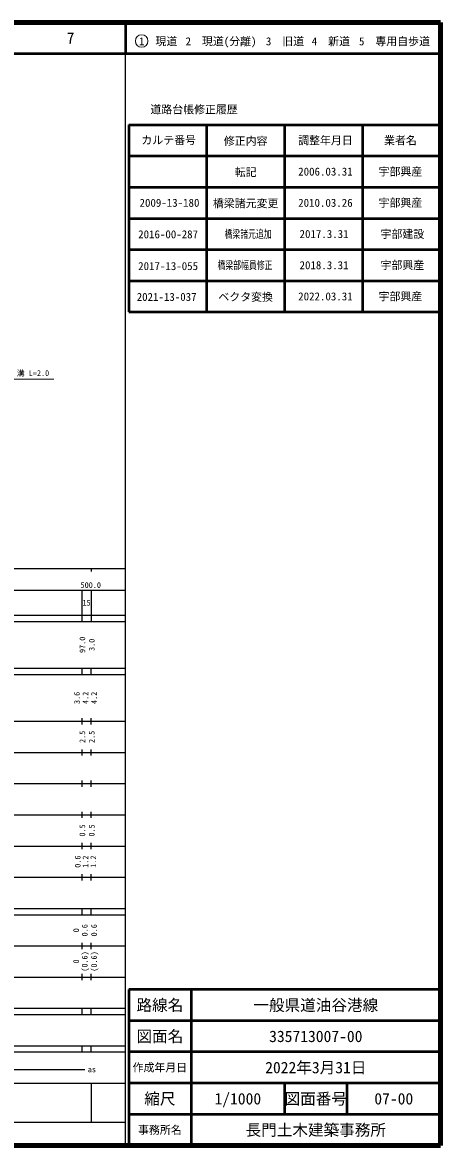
# Model space of a CAD drawing. Units: millimetres on the paper, enlarged 1000 times. Extents: x 40000 to 680000, y 20000 to 380000.
# Drawn here: x 545940 to 680000, y 20000 to 380000 of the extents above; entities that cross this region are included whole.
import ezdxf
from ezdxf.enums import TextEntityAlignment as Align

# ---------------------------------------------------------------- set-up
doc = ezdxf.new("R2010")
doc.units = ezdxf.units.MM
doc.header["$LTSCALE"] = 1000
for name, color, linetype, lineweight in [('M-STR-HTXT', 7, 'Continuous', 13), ('M-TTL', 2, 'Continuous', 140), ('M-TTL-BAND', 7, 'Continuous', 25), ('M-TTL-FRAM', 2, 'Continuous', 50), ('M-TTL-LINE', 7, 'Continuous', 50), ('M-TTL-TXT', 7, 'Continuous', 13)]:
    doc.layers.add(name, color=color, linetype=linetype, lineweight=lineweight)
doc.styles.add('ＭＳ ゴシック', font='')
doc.styles.get('ＭＳ ゴシック').set_extended_font_data('MS Gothic')

msp = doc.modelspace()

# ---------------------------------------------------------------- linework, layer by layer
at = {"layer": 'M-STR-HTXT'}
msp.add_line((537846, 265640), (555977, 265640), dxfattribs=at)
at = {"layer": 'M-TTL'}
for p, q in [((680000, 380000), (40000, 380000)), ((680000, 20000), (680000, 380000)), ((40000, 20000), (680000, 20000))]:
    msp.add_line(p, q, dxfattribs=at)
at = {"layer": 'M-TTL-BAND'}
for p, q in [((579000, 20000), (579000, 370000)), ((40000, 205000), (579000, 205000)), ((568000, 205000), (568000, 204000)), ((68000, 198000), (579000, 198000)), ((565000, 198000), (565000, 188000)), ((568000, 198000), (568000, 188000)), ((40000, 190000), (579000, 190000)), ((40000, 188000), (579000, 188000)), ((40000, 173000), (579000, 173000)), ((565000, 173000), (565000, 171000)), ((568000, 171000), (568000, 173000)), ((40000, 171000), (579000, 171000)), ((40000, 156000), (579000, 156000)), ((565000, 157000), (565000, 155000)), ((568000, 155000), (568000, 157000)), ((46000, 146000), (579000, 146000)), ((565000, 147000), (565000, 145000)), ((568000, 145000), (568000, 147000)), ((565000, 137000), (565000, 135000)), ((568000, 135000), (568000, 137000)), ((52000, 136000), (579000, 136000)), ((46000, 126000), (579000, 126000)), ((565000, 127000), (565000, 125000)), ((568000, 125000), (568000, 127000)), ((52000, 116000), (579000, 116000)), ((565000, 117000), (565000, 115000)), ((568000, 115000), (568000, 117000)), ((46000, 106000), (579000, 106000)), ((565000, 107000), (565000, 105000)), ((568000, 105000), (568000, 107000)), ((40000, 96000), (579000, 96000)), ((40000, 94000), (579000, 94000)), ((565000, 96000), (565000, 94000)), ((568000, 94000), (568000, 96000)), ((49000, 84000), (579000, 84000)), ((565000, 85000), (565000, 83000)), ((568000, 83000), (568000, 85000)), ((40000, 74000), (579000, 74000)), ((565000, 75000), (565000, 73000)), ((568000, 73000), (568000, 75000)), ((40000, 64000), (579000, 64000)), ((40000, 62000), (579000, 62000)), ((565000, 64000), (565000, 62000)), ((568000, 62000), (568000, 64000)), ((40000, 52000), (579000, 52000)), ((565000, 52000), (565000, 50000)), ((568000, 50000), (568000, 52000)), ((40000, 50000), (579000, 50000)), ((70805, 44406), (565903, 44406)), ((40000, 40000), (579000, 40000)), ((568000, 40000), (568000, 27500)), ((68000, 27500), (579000, 27500))]:
    msp.add_line(p, q, dxfattribs=at)
at = {"layer": 'M-TTL-FRAM'}
for p, q in [((580000, 347197), (580000, 287197)), ((580000, 347197), (680000, 347197)), ((580000, 287197), (680000, 287197)), ((680000, 70000), (580000, 70000)), ((580000, 70000), (580000, 20000))]:
    msp.add_line(p, q, dxfattribs=at)
at = {"layer": 'M-TTL-LINE'}
for p, q in [((579000, 380000), (579000, 370000)), ((40000, 370000), (680000, 370000)), ((605000, 347197), (605000, 287197)), ((630000, 347197), (630000, 287197)), ((655000, 347197), (655000, 287197)), ((580000, 337197), (680000, 337197)), ((580000, 327197), (680000, 327197)), ((580000, 317197), (680000, 317197)), ((580000, 307197), (680000, 307197)), ((580000, 297197), (680000, 297197)), ((600000, 70000), (600000, 20000)), ((680000, 60000), (580000, 60000)), ((680000, 50000), (580000, 50000)), ((680000, 40000), (580000, 40000)), ((630000, 40000), (630000, 30000)), ((650000, 40000), (650000, 30000)), ((680000, 30000), (580000, 30000))]:
    msp.add_line(p, q, dxfattribs=at)
at = {"layer": 'M-TTL-TXT'}
msp.add_circle((584147, 374034), 2000, dxfattribs=at)

# ---------------------------------------------------------------- texts
at = {"layer": 'M-STR-HTXT', "style": 'ＭＳ ゴシック'}
msp.add_text('側\u3000溝 L=2.0', height=1833, dxfattribs=at).set_placement((546736, 266140), align=Align.BOTTOM_CENTER)
at = {"layer": 'M-TTL-BAND', "style": 'ＭＳ ゴシック'}
msp.add_text('500.0', height=1833, dxfattribs=at).set_placement((567844, 198195), align=Align.BOTTOM_CENTER)
for s, p in [('15', (566500, 194000)), ('as', (568201, 44406))]:
    msp.add_text(s, height=1833, dxfattribs=at).set_placement(p, align=Align.MIDDLE_CENTER)
for s, p in [('97.0', (565143, 180500)), ('3.0', (568143, 180500)), ('3.6', (563393, 163500)), ('4.2', (566143, 163500)), ('4.2', (568893, 163500)), ('2.5', (565143, 151000)), ('2.5', (568143, 151000)), ('0.5', (565143, 121000)), ('0.5', (568143, 121000)), ('0.6', (563643, 111000)), ('1.2', (566143, 111000)), ('1.2', (568643, 111000)), ('0.6', (565893, 89000)), ('0.6', (568893, 89000)), ('0', (563143, 89000)), ('0', (563143, 79000)), ('(0.6)', (565893, 79000)), ('(0.6)', (568893, 79000))]:
    msp.add_text(s, height=1833, rotation=90, dxfattribs=at).set_placement(p, align=Align.MIDDLE_CENTER)
at = {"layer": 'M-TTL-TXT', "style": 'ＭＳ ゴシック'}
for s, height, p in [('7', 3666, (561372, 375000)), ('1\u3000現道', 2566, (589448, 373958)), ('2\u3000現道(分離)', 2566, (609619, 373958)), ('3\u3000旧道', 2566, (630121, 373958)), ('4\u3000新道', 2566, (644824, 373958)), ('5\u3000専用自歩道', 2566, (665228, 373958)), ('道路台帳修正履歴', 2566, (600968, 352113)), ('カルテ番号', 2566, (592839, 342277)), ('修正内容', 2566, (617509, 342023)), ('調整年月日', 2566, (643089, 342197)), ('業者名', 2566, (667134, 342197)), ('転記', 2566, (617509, 332023)), ('2006.03.31', 2566, (643089, 332197)), ('宇部興産', 2566, (667134, 332197)), ('2009-13-180', 2566, (593089, 322197)), ('橋梁諸元変更', 2566, (617509, 322023)), ('2010.03.26', 2566, (643089, 322197)), ('宇部興産', 2566, (667134, 322197)), ('2021-13-037', 2566, (592175, 292023)), ('ベクタ変換', 2566, (617509, 292023)), ('2022.03.31', 2566, (643089, 292197)), ('宇部興産', 2566, (667134, 292197)), ('路線名', 3666, (590000, 65000)), ('一般県道油谷港線', 3666, (640000, 65000)), ('図面名', 3666, (590000, 55000)), ('335713007-00', 3666, (640000, 55000)), ('2022年3月31日', 3666, (640000, 45000)), ('作成年月日', 2566, (590000, 45000)), ('縮尺', 3666, (590000, 35000)), ('1/1000', 3666, (615000, 35000)), ('図面番号', 3666, (640000, 35000)), ('07-00', 3666, (665000, 35000)), ('事務所名', 2566, (590000, 25000)), ('長門土木建築事務所', 3666, (640000, 25000))]:
    msp.add_text(s, height=height, dxfattribs=at).set_placement(p, align=Align.MIDDLE_CENTER)
for s, p in [('2016-00-287', (583046, 310044)), ('2017.3.31', (634796, 310138)), ('2017-13-055', (583046, 299863)), ('2018.3.31', (634796, 300138))]:
    msp.add_text(s, height=2566, dxfattribs=at).set_placement(p, align=Align.BOTTOM_LEFT)
at = {"layer": 'M-TTL-TXT', "style": 'ＭＳ ゴシック', "width": 0.7}
for s, p in [('橋梁諸元追加', (610749, 310138)), ('橋梁部幅員修正', (608498, 300138))]:
    msp.add_text(s, height=2566, dxfattribs=at).set_placement(p, align=Align.BOTTOM_LEFT)
at = {"layer": 'M-TTL-TXT', "style": 'ＭＳ ゴシック'}
for s, p in [('宇部建設', (667758, 310138)), ('宇部興産', (667758, 300138))]:
    msp.add_text(s, height=2566, dxfattribs=at).set_placement(p, align=Align.BOTTOM_CENTER)

doc.saveas('drawing.dxf')
